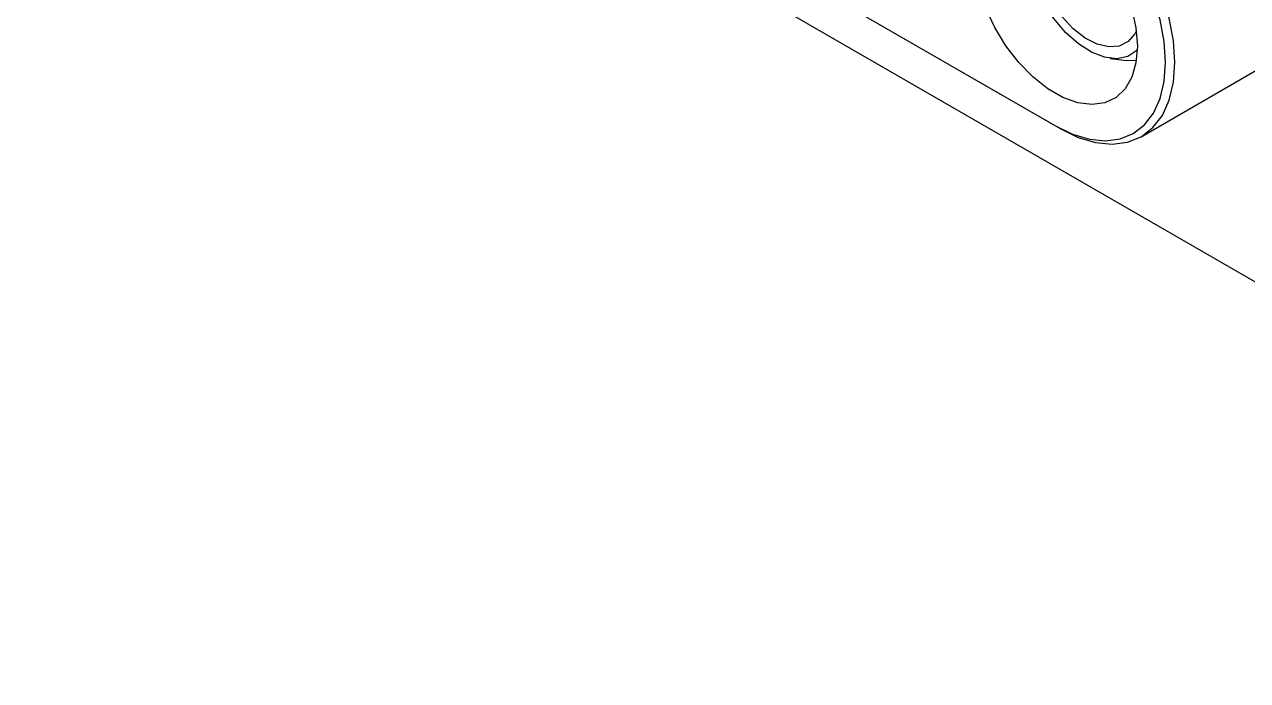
# Model space of a CAD drawing. Header units: millimetres. Extents: x 43 to 185, y 87 to 254.
# Drawn here: x 118.85 to 137.3, y 209.83 to 219.73 of the extents above; entities that cross this region are included whole.
import ezdxf

# ---------------------------------------------------------------- set-up
doc = ezdxf.new("R2010")
doc.units = ezdxf.units.MM

msp = doc.modelspace()

# ---------------------------------------------------------------- linework, layer by layer
at = {"color": 7, "linetype": 'Continuous', "lineweight": 25}
for p, q in [((118.848, 226.57), (147.839, 209.834)), ((125.353, 223.428), (134.404, 218.203)), ((125.424, 223.387), (134.475, 218.162)), ((135.7, 218.041), (138.528, 219.674)), ((135.228, 219.223), (135.484, 219.188)), ((135.625, 219.183), (135.484, 219.188)), ((134.404, 218.203), (134.475, 218.162))]:
    msp.add_line(p, q, dxfattribs=at)
at = {"color": 7, "linetype": 'Continuous', "lineweight": 25, "flags": 128}
for points in [[(134.404, 218.203), (134.664, 218.077), (134.918, 218.001), (135.158, 217.977), (135.381, 218.006), (135.579, 218.087), (135.748, 218.218), (135.885, 218.396), (135.984, 218.617), (136.045, 218.874), (136.066, 219.163), (136.045, 219.475), (135.984, 219.803), (135.885, 220.138), (135.748, 220.474), (135.579, 220.8), (135.381, 221.11), (135.158, 221.396), (134.918, 221.65), (134.664, 221.867), (134.404, 222.041)], [(134.475, 218.162), (134.746, 218.03), (135.01, 217.951), (135.261, 217.926), (135.493, 217.956), (135.7, 218.041), (135.876, 218.178), (136.018, 218.363), (136.122, 218.593), (136.186, 218.862), (136.207, 219.163), (136.186, 219.488), (136.122, 219.83), (136.018, 220.18), (135.876, 220.53), (135.7, 220.87), (135.493, 221.193), (135.261, 221.491), (135.01, 221.756), (134.746, 221.982), (134.475, 222.163)], [(135.64, 219.346), (135.633, 219.339), (135.496, 219.251), (135.331, 219.217), (135.146, 219.239), (134.949, 219.315), (134.75, 219.443), (134.558, 219.615), (134.381, 219.825), (134.229, 220.062), (134.109, 220.315), (134.025, 220.572), (133.982, 220.822), (133.982, 221.052), (134.025, 221.252), (134.109, 221.413), (134.229, 221.527), (134.35, 221.58)], [(135.626, 219.643), (135.601, 219.595), (135.501, 219.477), (135.368, 219.409), (135.21, 219.395), (135.035, 219.435), (134.853, 219.528), (134.674, 219.668), (134.506, 219.849), (134.36, 220.059), (134.242, 220.288), (134.16, 220.524), (134.118, 220.753), (134.118, 220.964), (134.16, 221.144), (134.242, 221.285), (134.36, 221.379), (134.506, 221.421), (134.6, 221.42)], [(135.641, 219.408), (135.62, 219.157), (135.558, 218.94), (135.456, 218.762), (135.319, 218.631), (135.15, 218.551), (134.956, 218.524), (134.743, 218.552), (134.518, 218.633), (134.29, 218.765), (134.065, 218.943), (133.852, 219.161), (133.658, 219.412), (133.49, 219.687), (133.352, 219.977)], [(135.558, 219.972), (135.62, 219.682), (135.641, 219.408)]]:
    msp.add_lwpolyline(points, dxfattribs=at)

doc.saveas('drawing.dxf')
